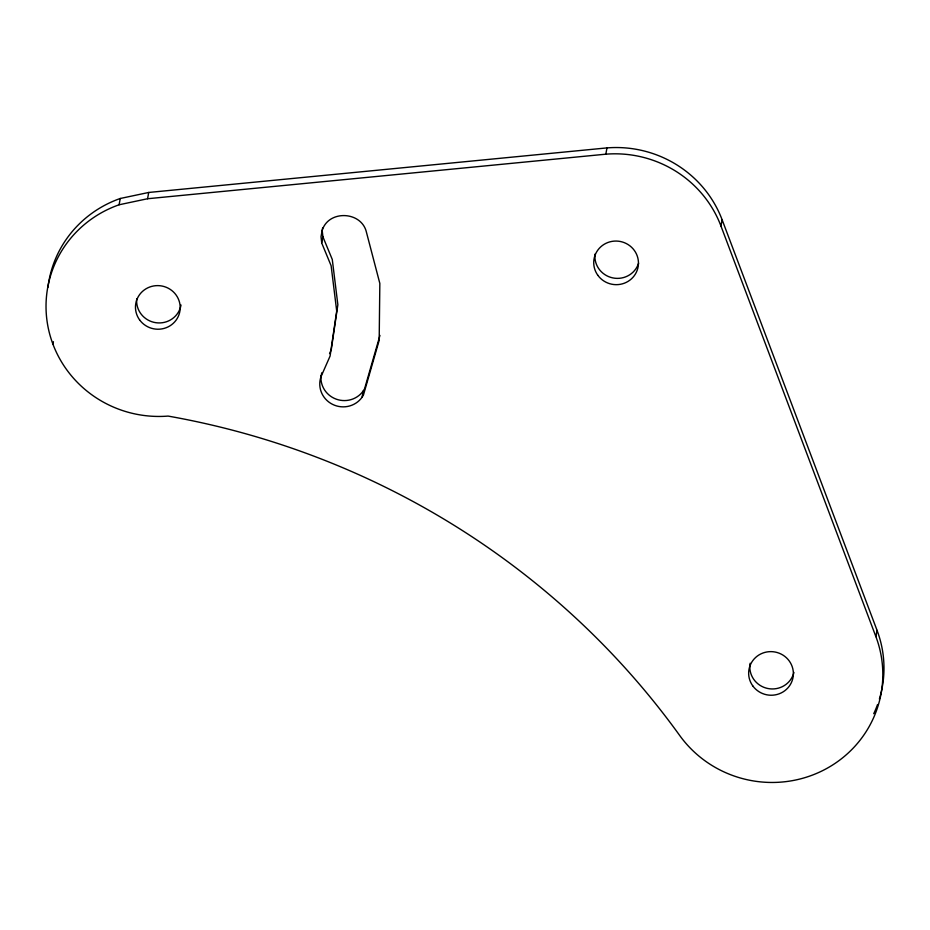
<?xml version="1.0" encoding="UTF-8"?>
<svg xmlns="http://www.w3.org/2000/svg" width="930" height="930" viewBox="0 0 930 930"><rect width="100%" height="100%" fill="white"/><g stroke="black" fill="none" stroke-linecap="round" stroke-linejoin="round"><path stroke-width="1.4" d="M52.952 344.216L53.417 341.705M877.048 630.342L875.897 636.632A111.902 108.938 10.4 0 1 823.108 770.389A111.902 108.938 10.4 0 1 679.737 735.537A791.337 770.435 10.4 0 0 168.097 416.082A111.902 108.938 10.4 0 1 48.79 330.499A111.902 108.938 10.4 0 1 119.098 204.774L120.249 198.485L148.719 192.464L606.976 147.905A111.902 108.938 10.4 0 1 722.122 219.771L877.048 630.342A111.902 108.938 10.4 0 1 879.385 699.058M119.098 204.774L147.568 198.741L148.719 192.464M322.652 227.885L321.024 236.697L321.745 243.079L331.127 265.759L336.707 311.027L330.092 356.05L321.059 376.58A23.227 22.611 10.4 0 0 332.475 404.318A23.227 22.611 10.4 0 0 362.084 397.25L363.444 395.018L379.184 340.345L379.835 283.429L366.455 232.302C361.689 211.168 328.616 209.564 322.187 230.396L322.896 236.79L332.277 259.47L337.857 304.738L331.243 349.761L329.557 353.609M321.71 242.765L322.861 236.487M321.059 376.58L321.745 372.814M362.084 397.25L363.235 390.972L364.607 388.74L379.952 335.428M875.897 636.632L720.971 226.06A111.902 108.938 10.4 0 0 605.825 154.182L606.976 147.905M720.971 226.06L722.122 219.771M147.568 198.741L605.825 154.182M877.56 704.51A111.902 108.938 10.4 0 1 873.723 713.705M47.953 287.289A111.902 108.938 10.4 0 1 120.249 198.485M793.918 672.425A22.378 21.785 10.4 0 1 767.669 688.467A22.378 21.785 10.4 0 1 750.126 663.253M638.596 263.237A22.378 21.785 10.4 0 1 612.742 277.896A22.378 21.785 10.4 0 1 595.002 254.088M363.235 390.972A23.227 22.611 10.4 0 1 336.183 399.144A23.227 22.611 10.4 0 1 321.024 375.569M181.025 305.017A22.378 21.785 10.4 0 1 155.926 322.71A22.378 21.785 10.4 0 1 136.745 298.646M597.827 275.28A22.378 21.785 10.4 0 0 636.399 272.165A22.378 21.785 10.4 0 0 614.033 241.126A22.378 21.785 10.4 0 0 597.827 275.28M752.754 685.852A22.378 21.785 10.4 0 0 791.325 682.736A22.378 21.785 10.4 0 0 768.959 651.698A22.378 21.785 10.4 0 0 752.754 685.852M139.57 319.839A22.378 21.785 10.4 0 0 178.142 316.723A22.378 21.785 10.4 0 0 155.775 285.684A22.378 21.785 10.4 0 0 139.57 319.839"/></g></svg>
